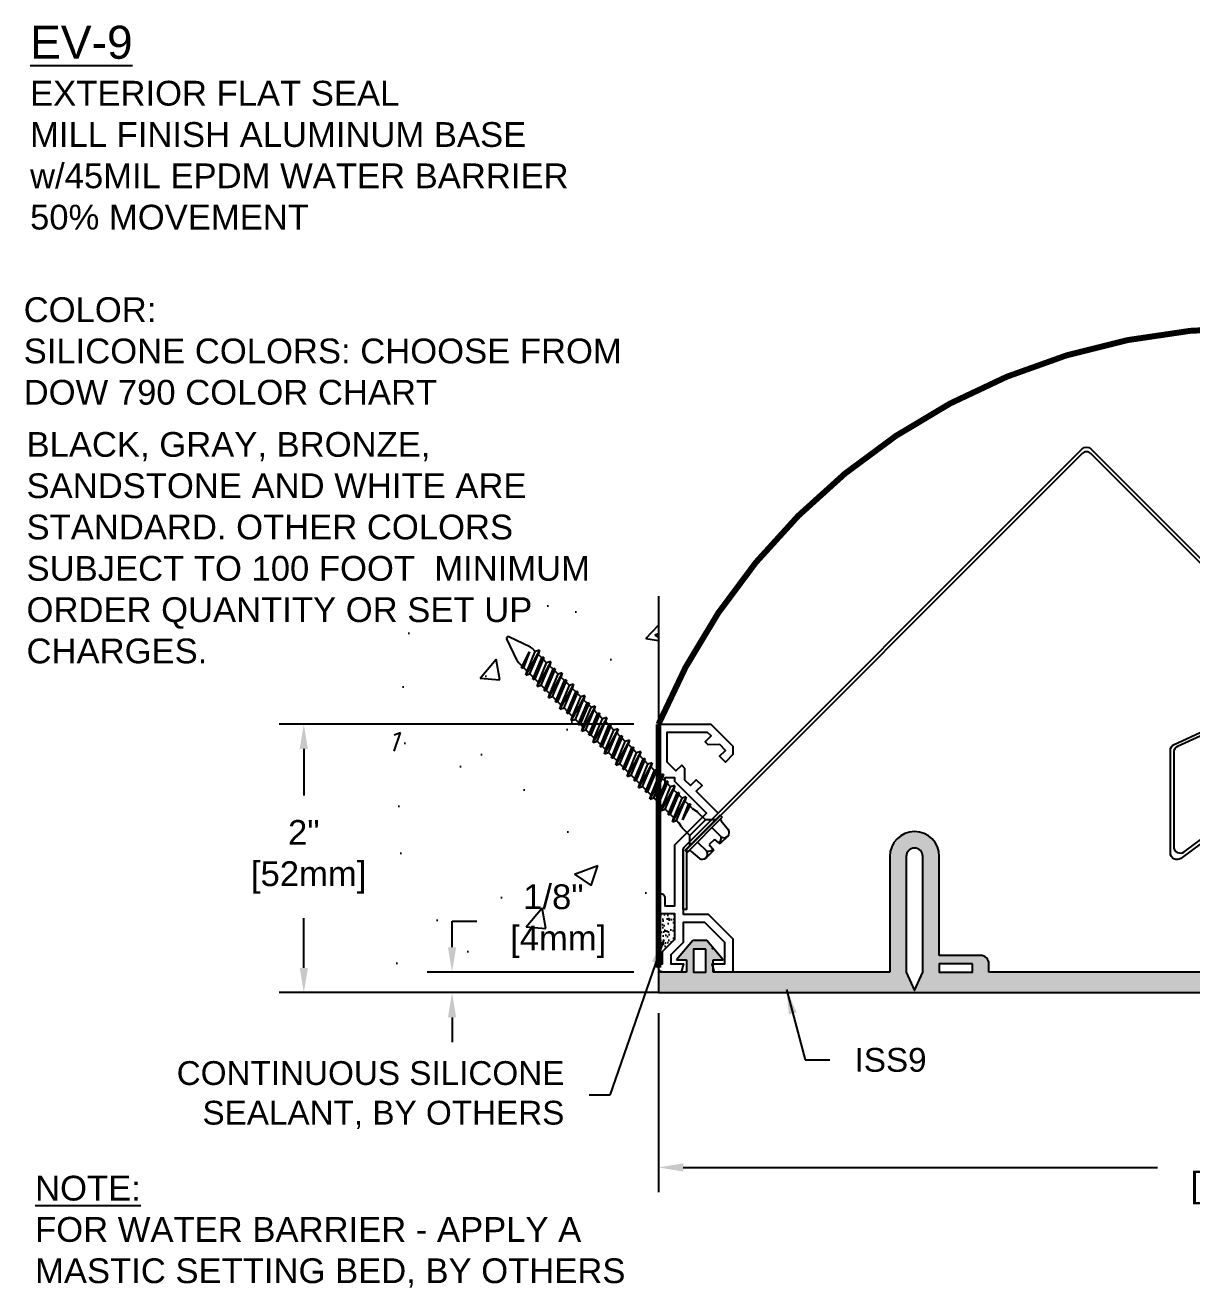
# Model space of a CAD drawing. Header units: inches. Extents: x -32.5 to -14.8, y 18.3 to 27.9.
# Drawn here: x -32.47 to -23.64, y 18.3 to 27.85 of the extents above; entities that cross this region are included whole.
import ezdxf

# ---------------------------------------------------------------- set-up
doc = ezdxf.new("R2010")
doc.units = ezdxf.units.IN
doc.header["$MEASUREMENT"] = 0
for name, color, linetype in [('Anchors', 4, 'Continuous'), ('Conditions', 1, 'Continuous'), ('Dimensions', 3, 'Continuous'), ('Fillers', 2, 'Continuous'), ('Metals', 7, 'Continuous'), ('TEXT', 2, 'Continuous')]:
    doc.layers.add(name, color=color, linetype=linetype)
doc.styles.add('ARIAL', font='arial.ttf')
doc.dimstyles.new('Arial', dxfattribs={"dimtxt": 0.1875, "dimasz": 0.1875, "dimexe": 0.1875, "dimexo": 0.1875, "dimgap": 0.1875, "dimtad": 0, "dimtih": 1, "dimtoh": 1, "dimdec": 4, "dimzin": 3, "dimdsep": 46, "dimlunit": 4, "dimtxsty": 'ARIAL', "dimcen": 0.1875, "dimadec": 0, "dimazin": 0, "dimtfac": 1, "dimtdec": 4, "dimtofl": 0, "dimtmove": 0, "dimatfit": 3, "dimfxl": 0, "dimfrac": 2, "dimtolj": 1, "dimtzin": 0, "dimarcsym": 0})

# ---------------------------------------------------------------- blocks, each defined once
blk = doc.blocks.new('*D7')
at = {"layer": 'DEFPOINTS', "color": 0}
for p in [(-27.67901648840882, 20.56490149167668), (-18.67901648840889, 20.56443498357615), (-27.67901648840882, 19.21114604669692)]:
    blk.add_point(p, dxfattribs=at)
at = {"layer": 'Dimensions', "color": 0, "lineweight": -2}
for p, q in [((-27.67901648840882, 20.37740149167668), (-27.67901648840882, 19.02364604669692)), ((-18.67901648840889, 20.37693498357615), (-18.67901648840889, 19.02364604669692)), ((-27.49151648840882, 19.21114604669692), (-23.90388432606234, 19.21114604669692)), ((-18.86651648840889, 19.21114604669692), (-22.45414865075537, 19.21114604669692))]:
    blk.add_line(p, q, dxfattribs=at)
at = {"layer": 'Dimensions', "color": 0}
for points in [[(-27.49151648840882, 19.24239604669692), (-27.49151648840882, 19.17989604669692), (-27.67901648840882, 19.21114604669692)], [(-18.86651648840889, 19.24239604669692), (-18.86651648840889, 19.17989604669692), (-18.67901648840889, 19.21114604669692)]]:
    blk.add_solid(points, dxfattribs=at)
at = {"layer": 'Dimensions', "color": 0, "insert": (-23.17901648840886, 19.21114604669692), "char_height": 0.1875, "attachment_point": 5, "style": 'ARIAL'}
blk.add_mtext('\\A1;9"\\P [229mm]', dxfattribs=at)
blk = doc.blocks.new('*D8')
at = {"layer": 'DEFPOINTS', "color": 0}
for p in [(-27.67886387722526, 22.56490149167667), (-30.36303945247613, 20.53389070664709), (-27.67901648840882, 20.53389070664709)]:
    blk.add_point(p, dxfattribs=at)
at = {"layer": 'Dimensions', "color": 0, "lineweight": -2}
for p, q in [((-27.86636387722526, 22.56490149167667), (-30.55053945247613, 22.56490149167667)), ((-30.36303945247613, 22.37740149167667), (-30.36303945247613, 22.02596180933719)), ((-30.36303945247613, 20.72139070664709), (-30.36303945247613, 21.09737210947361)), ((-27.86651648840882, 20.53389070664709), (-30.55053945247613, 20.53389070664709))]:
    blk.add_line(p, q, dxfattribs=at)
at = {"layer": 'Dimensions', "color": 0}
for points in [[(-30.39428945247613, 22.37740149167667), (-30.33178945247613, 22.37740149167667), (-30.36303945247613, 22.56490149167667)], [(-30.39428945247613, 20.72139070664709), (-30.33178945247613, 20.72139070664709), (-30.36303945247613, 20.53389070664709)]]:
    blk.add_solid(points, dxfattribs=at)
at = {"layer": 'Dimensions', "color": 0, "insert": (-30.36303945247614, 21.5616669594054), "char_height": 0.1875, "attachment_point": 5, "style": 'ARIAL'}
blk.add_mtext('\\A1;2"\\P [52mm]', dxfattribs=at)
blk = doc.blocks.new('A$CB0F2')
blk.add_lwpolyline([(0.0290266023966832, 0.002284083816766619, -0.958439057954377), (0.03165451123817498, 0.06417249742318504), (0.03165451123817498, 0.1581724974231791), (0.1246545112381749, 0.2511724974231827), (0.1246545112381732, 0.4421724974231852), (0.0006545112381761697, 0.4421724974231852), (0.0006545112381743934, 0.5971724974231862), (0.01665451123817741, 0.5971724974231805, -0.4142135623730836), (0.04765451123817677, 0.5661724974231803), (0.04765451123817677, 0.5041724974231827), (0.1246545112381749, 0.5041724974231827), (0.1246545112381732, 0.9648537382903073), (0.3641383133159959, 1.204337540368135), (0.1246545112381732, 1.443821342445956), (0.1246545112381732, 1.471172497423181), (0.04765451123817854, 1.471172497423181), (0.04765451123817976, 1.409172497423183, -0.4142135623730893), (0.01665451123817974, 1.378172497423178), (0.0006545112381761697, 1.378172497423178), (0.0006545112381743934, 1.87717249742318), (0.3969959238851253, 1.87717249742318), (0.563654511238175, 1.710513910070132), (0.563654511238175, 1.64709847101848), (0.5069738831156823, 1.590417842895987), (0.4631332626821134, 1.634258463329557), (0.5076809898968708, 1.678806190544306), (0.4638403694633055, 1.722646810977869), (0.3754520218149811, 1.721939704196684), (0.3535317115981975, 1.74386001441347), (0.3980794388129532, 1.788407741628225), (0.3713146830179941, 1.815172497423183), (0.06265451123817378, 1.815172497423176), (0.06265451123817378, 1.593502583313088), (0.1329143958679957, 1.523242698683268), (0.1767550163015592, 1.567083319116831), (0.1986753265183427, 1.545163008900046), (0.1986753265183463, 1.457481768032919), (0.2425159469519134, 1.413641147599348), (0.2863565673854751, 1.457481768032919), (0.3301971878190422, 1.413641147599348), (0.2863565673854787, 1.369800527165785), (0.45181955418313, 1.204337540368135), (0.1866545112381743, 0.9391724974231779), (0.1866545112381743, 0.4391724974231708), (0.3766545112381792, 0.4391724974231708), (0.563654511238175, 0.2521724974231874), (0.563654511238175, 0.002172497423187425), (0.4232673611689055, 0.002172497423187425), (0.406654511238175, 0.06417249742318504), (0.5016545112381756, 0.06417249742318504), (0.5016545112381774, 0.2264912565560438), (0.3509732703710426, 0.3771724974231874), (0.1866545112381743, 0.3771724974231732), (0.1866545112381743, 0.2254912565560532), (0.09365451123817259, 0.1324912565560497), (0.09365451123817259, 0.06417249742318504), (0.1886545112381732, 0.06417249742318504), (0.172041661307448, 0.002172497423187425), (0.0290171089058866, 0.002172497423187425)], format="xyb")
blk = doc.blocks.new('ral1')
blk.add_blockref('A$CB0F2', (-0.0290171089058866, -0.002172497423187369))
blk = doc.blocks.new('Th316134')
for p, q in [((-0.1352182399754442, 1.779019497894089), (-0.1290000000000001, 1.850094306044536)), ((-0.09675000000000006, 1.8775), (-0.02718698985866662, 1.8775)), ((-0.06450000000000011, 1.76875), (-0.06450000000000011, 1.850094306044537)), ((-0.02325000000000004, 1.8325), (-0.02718698985866662, 1.8775)), ((0.02324999999999995, 1.8325), (0.02718698985866654, 1.8775)), ((0.02718698985866654, 1.8775), (0.09674999999999986, 1.8775)), ((0.06449999999999986, 1.76875), (0.06449999999999986, 1.850094306044537)), ((0.1352182399754441, 1.779019497894089), (0.1290000000000002, 1.850094306044535)), ((-0.1567500000000001, 1.75), (-0.1567500000000001, 1.76875)), ((-0.1567500000000001, 1.76875), (0.1567499999999999, 1.76875)), ((-0.02325000000000004, 1.8325), (0.02324999999999996, 1.8325)), ((0.1567499999999999, 1.76875), (0.1567499999999999, 1.75)), ((-0.1567500000000001, 1.75), (0.1567499999999999, 1.75)), ((-0.11475, 1.75), (-0.06975000000000005, 1.705)), ((-0.06975000000000005, 1.705), (-0.06975000000000006, 1.637904307957513)), ((-0.06975000000000005, 1.705), (0.06974999999999998, 1.705)), ((0.11475, 1.75), (0.06974999999999998, 1.705)), ((0.06974999999999998, 1.705), (0.06974999999999998, 1.637904307957513)), ((-0.07369462818235048, 1.566406250000001), (0.03209284409408961, 1.602854090290649)), ((-0.06874468459070991, 1.628287464712881), (-0.06325531540929046, 1.602318743672321)), ((-0.06225000000000031, 1.572569614601393), (0.03209284409408986, 1.602854090290649)), ((0.03209284409408986, 1.602854090290649), (-0.06225000000000031, 1.56024288539861)), ((0.06874468459070984, 1.628287464712881), (0.06325531540929037, 1.602318743672321)), ((-0.08625000000000003, 1.515625000000002), (0.08624999999999997, 1.566406250000001)), ((-0.08625000000000003, 1.515625000000002), (-0.06225000000000029, 1.528549906609157)), ((-0.07369462818235048, 1.566406250000001), (-0.06225000000000031, 1.572569614601393)), ((-0.07369462818235048, 1.566406250000001), (-0.06225000000000031, 1.56024288539861)), ((-0.06225000000000032, 1.592701900427689), (-0.06225000000000031, 1.572569614601393)), ((0.06225000000000022, 1.579331156609157), (-0.06225000000000029, 1.528549906609157)), ((-0.06225000000000031, 1.56024288539861), (-0.06225000000000031, 1.528549906609157)), ((0.06225000000000022, 1.553481343390846), (-0.06225000000000029, 1.502700093390846)), ((-0.06225000000000029, 1.471007114601393), (0.06225000000000024, 1.521788364601393)), ((0.06225000000000023, 1.592701900427689), (0.06225000000000022, 1.579331156609157)), ((0.08624999999999997, 1.566406250000001), (0.06225000000000022, 1.579331156609157)), ((0.08624999999999997, 1.566406250000001), (0.06225000000000022, 1.553481343390846)), ((0.06225000000000024, 1.553481343390846), (0.06225000000000024, 1.521788364601393)), ((0.07369462818235041, 1.515625000000001), (0.06225000000000024, 1.521788364601393)), ((-0.08625000000000003, 1.515625000000002), (-0.06225000000000029, 1.502700093390846)), ((-0.08625000000000002, 1.414062500000002), (0.08625000000000001, 1.464843750000002)), ((-0.07369462818235047, 1.464843750000002), (0.07369462818235041, 1.515625000000001)), ((-0.07369462818235047, 1.464843750000002), (-0.06225000000000029, 1.471007114601393)), ((-0.07369462818235047, 1.464843750000002), (-0.06225000000000029, 1.458680385398611)), ((0.06225000000000024, 1.50946163539861), (-0.06225000000000029, 1.458680385398611)), ((-0.06225000000000029, 1.502700093390846), (-0.06225000000000029, 1.471007114601393)), ((0.06225000000000024, 1.477768656609157), (-0.06225000000000027, 1.426987406609157)), ((-0.06225000000000029, 1.458680385398611), (-0.06225000000000029, 1.426987406609157)), ((0.06225000000000024, 1.451918843390846), (-0.06225000000000027, 1.401137593390846)), ((0.07369462818235041, 1.515625000000001), (0.06225000000000024, 1.50946163539861)), ((0.06225000000000024, 1.50946163539861), (0.06225000000000024, 1.477768656609157)), ((0.08625000000000001, 1.464843750000002), (0.06225000000000024, 1.477768656609157)), ((0.08625000000000001, 1.464843750000002), (0.06225000000000024, 1.451918843390846)), ((0.06225000000000026, 1.451918843390846), (0.06225000000000026, 1.420225864601393)), ((-0.08625000000000002, 1.414062500000002), (-0.06225000000000027, 1.426987406609157)), ((-0.08625000000000002, 1.414062500000002), (-0.06225000000000027, 1.401137593390846)), ((-0.08625000000000001, 1.312500000000002), (0.08625, 1.363281250000002)), ((-0.07369462818235044, 1.363281250000002), (0.07369462818235042, 1.414062500000002)), ((-0.07369462818235044, 1.363281250000002), (-0.06225000000000027, 1.369444614601393)), ((-0.07369462818235044, 1.363281250000002), (-0.06225000000000027, 1.357117885398611)), ((-0.06225000000000027, 1.369444614601393), (0.06225000000000026, 1.420225864601393)), ((0.06225000000000026, 1.407899135398611), (-0.06225000000000027, 1.357117885398611)), ((-0.06225000000000027, 1.401137593390847), (-0.06225000000000027, 1.369444614601393)), ((0.06225000000000026, 1.376206156609158), (-0.06225000000000025, 1.325424906609158)), ((0.07369462818235042, 1.414062500000002), (0.06225000000000026, 1.420225864601393)), ((0.07369462818235042, 1.414062500000002), (0.06225000000000026, 1.407899135398611)), ((0.06225000000000026, 1.407899135398611), (0.06225000000000026, 1.376206156609158)), ((0.08625, 1.363281250000002), (0.06225000000000026, 1.376206156609158)), ((0.08625, 1.363281250000002), (0.06225000000000026, 1.350356343390847)), ((-0.08625000000000001, 1.312500000000002), (-0.06225000000000025, 1.325424906609158)), ((-0.08625000000000001, 1.312500000000002), (-0.06225000000000025, 1.299575093390847)), ((-0.07369462818235042, 1.261718750000003), (0.07369462818235045, 1.312500000000002)), ((-0.06225000000000027, 1.357117885398611), (-0.06225000000000027, 1.325424906609158)), ((0.06225000000000026, 1.350356343390847), (-0.06225000000000025, 1.299575093390847)), ((-0.06225000000000025, 1.267882114601394), (0.06225000000000028, 1.318663364601394)), ((0.06225000000000028, 1.306336635398611), (-0.06225000000000025, 1.255555385398612)), ((-0.06225000000000025, 1.299575093390847), (-0.06225000000000025, 1.267882114601394)), ((0.06225000000000028, 1.350356343390847), (0.06225000000000028, 1.318663364601394)), ((0.07369462818235045, 1.312500000000002), (0.06225000000000028, 1.318663364601394)), ((0.07369462818235045, 1.312500000000002), (0.06225000000000028, 1.306336635398611)), ((0.06225000000000028, 1.306336635398611), (0.06225000000000028, 1.274643656609158)), ((-0.08624999999999998, 1.210937500000003), (0.08625000000000002, 1.261718750000003)), ((-0.08624999999999998, 1.210937500000003), (-0.06225000000000023, 1.223862406609158)), ((-0.08624999999999998, 1.210937500000003), (-0.06225000000000023, 1.198012593390847)), ((-0.07369462818235042, 1.261718750000003), (-0.06225000000000025, 1.267882114601394)), ((-0.07369462818235042, 1.261718750000003), (-0.06225000000000025, 1.255555385398612)), ((-0.07369462818235041, 1.160156250000003), (0.07369462818235048, 1.210937500000003)), ((0.06225000000000028, 1.274643656609158), (-0.06225000000000023, 1.223862406609158)), ((-0.06225000000000025, 1.255555385398611), (-0.06225000000000025, 1.223862406609158)), ((0.06225000000000028, 1.248793843390847), (-0.06225000000000023, 1.198012593390847)), ((-0.06225000000000023, 1.166319614601394), (0.0622500000000003, 1.217100864601394)), ((0.0622500000000003, 1.204774135398612), (-0.06225000000000023, 1.153992885398612)), ((-0.06225000000000023, 1.198012593390847), (-0.06225000000000023, 1.166319614601394)), ((0.08625000000000002, 1.261718750000003), (0.06225000000000028, 1.274643656609158)), ((0.08625000000000002, 1.261718750000003), (0.06225000000000028, 1.248793843390847)), ((0.0622500000000003, 1.248793843390847), (0.0622500000000003, 1.217100864601394)), ((0.07369462818235048, 1.210937500000003), (0.0622500000000003, 1.217100864601394)), ((0.07369462818235048, 1.210937500000003), (0.0622500000000003, 1.204774135398612)), ((0.0622500000000003, 1.204774135398612), (0.0622500000000003, 1.173081156609159)), ((-0.08624999999999995, 1.109375000000004), (0.08625000000000005, 1.160156250000003)), ((-0.08624999999999995, 1.109375000000004), (-0.06225000000000021, 1.122299906609159)), ((-0.07369462818235041, 1.160156250000003), (-0.06225000000000023, 1.166319614601394)), ((-0.07369462818235041, 1.160156250000003), (-0.06225000000000023, 1.153992885398612)), ((0.0622500000000003, 1.173081156609159), (-0.06225000000000021, 1.122299906609159)), ((-0.06225000000000023, 1.153992885398612), (-0.06225000000000023, 1.122299906609159)), ((0.0622500000000003, 1.147231343390848), (-0.06225000000000021, 1.096450093390848)), ((0.08625000000000005, 1.160156250000003), (0.0622500000000003, 1.173081156609159)), ((0.08625000000000005, 1.160156250000003), (0.0622500000000003, 1.147231343390848)), ((0.06225000000000032, 1.147231343390848), (0.06225000000000032, 1.115538364601395)), ((-0.08624999999999995, 1.109375000000004), (-0.06225000000000021, 1.096450093390848)), ((-0.08624999999999994, 1.007812500000004), (0.08625000000000003, 1.058593750000004)), ((-0.07369462818235038, 1.058593750000004), (0.0736946281823505, 1.109375000000004)), ((-0.07369462818235038, 1.058593750000004), (-0.06225000000000021, 1.064757114601395)), ((-0.07369462818235038, 1.058593750000004), (-0.06225000000000021, 1.052430385398613)), ((-0.06225000000000021, 1.064757114601395), (0.06225000000000032, 1.115538364601395)), ((0.06225000000000032, 1.103211635398612), (-0.06225000000000021, 1.052430385398613)), ((-0.06225000000000021, 1.096450093390848), (-0.06225000000000021, 1.064757114601395)), ((0.06225000000000032, 1.071518656609159), (-0.06225000000000019, 1.020737406609159)), ((-0.06225000000000021, 1.052430385398612), (-0.06225000000000021, 1.020737406609159)), ((0.06225000000000032, 1.045668843390848), (-0.06225000000000019, 0.9948875933908483)), ((0.0736946281823505, 1.109375000000004), (0.06225000000000032, 1.115538364601395)), ((0.0736946281823505, 1.109375000000004), (0.06225000000000032, 1.103211635398612)), ((0.06225000000000032, 1.103211635398612), (0.06225000000000032, 1.071518656609159)), ((0.08625000000000003, 1.058593750000004), (0.06225000000000032, 1.071518656609159)), ((0.08625000000000003, 1.058593750000004), (0.06225000000000032, 1.045668843390848)), ((0.06225000000000034, 1.045668843390848), (0.06225000000000034, 1.013975864601395)), ((-0.08624999999999994, 1.007812500000004), (-0.06225000000000019, 1.020737406609159)), ((-0.08624999999999994, 1.007812500000004), (-0.06225000000000019, 0.9948875933908483)), ((-0.07369462818235036, 0.9570312500000041), (0.07369462818235051, 1.007812500000004)), ((-0.07369462818235036, 0.9570312500000041), (-0.06225000000000019, 0.9631946146013953)), ((-0.06225000000000019, 0.9631946146013953), (0.06225000000000034, 1.013975864601395)), ((0.06225000000000034, 1.001649135398613), (-0.06225000000000019, 0.950867885398613)), ((-0.06225000000000019, 0.9948875933908483), (-0.06225000000000019, 0.9631946146013953)), ((0.06225000000000034, 0.9699561566091597), (-0.06225000000000017, 0.9191749066091599)), ((0.07369462818235051, 1.007812500000004), (0.06225000000000034, 1.013975864601395)), ((0.07369462818235051, 1.007812500000004), (0.06225000000000034, 1.001649135398613)), ((0.06225000000000034, 1.001649135398613), (0.06225000000000034, 0.9699561566091597)), ((0.08625000000000008, 0.9570312500000041), (0.06225000000000034, 0.9699561566091597)), ((-0.08624999999999992, 0.9062500000000043), (0.08625000000000008, 0.9570312500000041)), ((-0.08624999999999992, 0.9062500000000043), (-0.06225000000000017, 0.9191749066091599)), ((-0.08624999999999992, 0.9062500000000043), (-0.06225000000000017, 0.8933250933908488)), ((-0.07369462818235036, 0.9570312500000041), (-0.06225000000000019, 0.950867885398613)), ((-0.07369462818235034, 0.8554687500000046), (0.07369462818235054, 0.9062500000000043)), ((-0.06225000000000019, 0.9508678853986129), (-0.06225000000000019, 0.9191749066091599)), ((0.06225000000000034, 0.9441063433908485), (-0.06225000000000017, 0.8933250933908488)), ((-0.06225000000000017, 0.8616321146013958), (0.06225000000000036, 0.9124133646013955)), ((0.06225000000000036, 0.9000866353986132), (-0.06225000000000017, 0.8493053853986134)), ((-0.06225000000000017, 0.8933250933908488), (-0.06225000000000017, 0.8616321146013958)), ((0.08625000000000008, 0.9570312500000041), (0.06225000000000034, 0.9441063433908485)), ((0.06225000000000036, 0.9441063433908485), (0.06225000000000036, 0.9124133646013955)), ((0.07369462818235054, 0.9062500000000043), (0.06225000000000036, 0.9124133646013955)), ((0.07369462818235054, 0.9062500000000043), (0.06225000000000036, 0.9000866353986132)), ((0.06225000000000036, 0.9000866353986131), (0.06225000000000036, 0.8683936566091601)), ((-0.0862499999999999, 0.8046875000000048), (0.0862500000000001, 0.8554687500000046)), ((-0.0862499999999999, 0.8046875000000048), (-0.06225000000000015, 0.8176124066091603)), ((-0.0862499999999999, 0.8046875000000048), (-0.06225000000000015, 0.7917625933908492)), ((-0.07369462818235034, 0.8554687500000046), (-0.06225000000000017, 0.8616321146013958)), ((-0.07369462818235034, 0.8554687500000046), (-0.06225000000000017, 0.8493053853986134)), ((-0.07369462818235033, 0.7539062500000051), (0.07369462818235056, 0.8046875000000049)), ((0.06225000000000036, 0.8683936566091601), (-0.06225000000000015, 0.8176124066091603)), ((-0.06225000000000017, 0.8493053853986133), (-0.06225000000000017, 0.8176124066091603)), ((0.06225000000000036, 0.842543843390849), (-0.06225000000000015, 0.7917625933908492)), ((-0.06225000000000015, 0.7600696146013963), (0.06225000000000038, 0.8108508646013961)), ((0.0862500000000001, 0.8554687500000046), (0.06225000000000036, 0.8683936566091601)), ((0.0862500000000001, 0.8554687500000046), (0.06225000000000036, 0.842543843390849)), ((0.06225000000000038, 0.8425438433908492), (0.06225000000000038, 0.8108508646013961)), ((0.07369462818235056, 0.8046875000000049), (0.06225000000000038, 0.8108508646013961)), ((0.07369462818235056, 0.8046875000000049), (0.06225000000000038, 0.7985241353986139)), ((-0.08624999999999987, 0.7031250000000053), (0.08625000000000013, 0.7539062500000051)), ((-0.07369462818235033, 0.7539062500000051), (-0.06225000000000015, 0.7600696146013963)), ((-0.07369462818235033, 0.7539062500000051), (-0.06225000000000015, 0.7477428853986141)), ((0.06225000000000038, 0.7985241353986139), (-0.06225000000000015, 0.7477428853986141)), ((-0.06225000000000015, 0.7917625933908494), (-0.06225000000000015, 0.7600696146013963)), ((0.06225000000000038, 0.7668311566091606), (-0.06225000000000012, 0.7160499066091608)), ((-0.06225000000000015, 0.7477428853986139), (-0.06225000000000015, 0.7160499066091608)), ((0.06225000000000038, 0.7409813433908496), (-0.06225000000000012, 0.6902000933908499)), ((0.06225000000000038, 0.7985241353986137), (0.06225000000000038, 0.7668311566091606)), ((0.08625000000000013, 0.7539062500000051), (0.06225000000000038, 0.7668311566091606)), ((0.08625000000000013, 0.7539062500000051), (0.06225000000000038, 0.7409813433908496)), ((0.06225000000000028, 0.748793843390847), (0.06225000000000028, 0.7171008646013939)), ((-0.08624999999999987, 0.7031250000000053), (-0.06225000000000012, 0.7160499066091608)), ((-0.08624999999999987, 0.7031250000000053), (-0.06225000000000012, 0.6902000933908499)), ((-0.08624999999999998, 0.6093750000000031), (0.08625000000000002, 0.6601562500000029)), ((-0.07369462818235042, 0.6601562500000029), (0.07369462818235045, 0.7109375000000027)), ((-0.07369462818235042, 0.6601562500000029), (-0.06225000000000025, 0.6663196146013941)), ((-0.07369462818235042, 0.6601562500000029), (-0.06225000000000025, 0.6539928853986119)), ((-0.06225000000000025, 0.6663196146013941), (0.06225000000000028, 0.7171008646013939)), ((0.06225000000000028, 0.7047741353986117), (-0.06225000000000025, 0.6539928853986119)), ((-0.06225000000000025, 0.6980125933908472), (-0.06225000000000025, 0.6663196146013941)), ((0.06225000000000028, 0.6730811566091583), (-0.06225000000000023, 0.6222999066091586)), ((-0.06225000000000025, 0.6539928853986117), (-0.06225000000000025, 0.6222999066091586)), ((0.06225000000000028, 0.6472313433908474), (-0.06225000000000023, 0.5964500933908476)), ((0.07369462818235045, 0.7109375000000027), (0.06225000000000028, 0.7171008646013939)), ((0.07369462818235045, 0.7109375000000027), (0.06225000000000028, 0.7047741353986117)), ((0.06225000000000028, 0.7047741353986114), (0.06225000000000028, 0.6730811566091583)), ((0.08625000000000002, 0.6601562500000029), (0.06225000000000028, 0.6730811566091583)), ((0.08625000000000002, 0.6601562500000029), (0.06225000000000028, 0.6472313433908474)), ((0.06225000000000028, 0.6472313433908472), (0.06225000000000028, 0.6155383646013941)), ((-0.08624999999999998, 0.6093750000000031), (-0.06225000000000023, 0.6222999066091586)), ((-0.08624999999999998, 0.6093750000000031), (-0.06225000000000023, 0.5964500933908476)), ((-0.07369462818235042, 0.5585937500000031), (0.07369462818235045, 0.6093750000000029)), ((-0.07369462818235042, 0.5585937500000031), (-0.06225000000000025, 0.5647571146013943)), ((-0.06225000000000025, 0.5647571146013943), (0.06225000000000028, 0.6155383646013941)), ((0.06225000000000028, 0.6032116353986119), (-0.06225000000000025, 0.5524303853986121)), ((-0.06225000000000025, 0.5964500933908474), (-0.06225000000000025, 0.5647571146013943)), ((0.06225000000000028, 0.5715186566091586), (-0.06225000000000023, 0.5207374066091588)), ((0.07369462818235045, 0.6093750000000029), (0.06225000000000028, 0.6155383646013941)), ((0.07369462818235045, 0.6093750000000029), (0.06225000000000028, 0.6032116353986119)), ((0.06225000000000028, 0.6032116353986117), (0.06225000000000028, 0.5715186566091586)), ((0.08625000000000002, 0.5585937500000031), (0.06225000000000028, 0.5715186566091586)), ((-0.08624999999999998, 0.5078125000000033), (0.08625000000000002, 0.5585937500000031)), ((-0.08624999999999998, 0.5078125000000033), (-0.06225000000000023, 0.5207374066091588)), ((-0.08624999999999998, 0.5078125000000033), (-0.06225000000000023, 0.4948875933908479)), ((-0.07369462818235042, 0.5585937500000031), (-0.06225000000000025, 0.5524303853986121)), ((-0.07369462818235042, 0.4570312500000036), (0.07369462818235045, 0.5078125000000033)), ((-0.06225000000000025, 0.5524303853986119), (-0.06225000000000025, 0.5207374066091588)), ((0.06225000000000028, 0.5456688433908476), (-0.06225000000000023, 0.4948875933908479)), ((-0.06225000000000025, 0.4631946146013948), (0.06225000000000028, 0.5139758646013945)), ((0.06225000000000028, 0.5016491353986123), (-0.06225000000000025, 0.4508678853986126)), ((-0.06225000000000025, 0.4948875933908479), (-0.06225000000000025, 0.4631946146013948)), ((0.08625000000000002, 0.5585937500000031), (0.06225000000000028, 0.5456688433908476)), ((0.06225000000000028, 0.5456688433908476), (0.06225000000000028, 0.5139758646013945)), ((0.07369462818235045, 0.5078125000000033), (0.06225000000000028, 0.5139758646013945)), ((0.07369462818235045, 0.5078125000000033), (0.06225000000000028, 0.5016491353986123)), ((0.06225000000000028, 0.5016491353986121), (0.06225000000000028, 0.469956156609159)), ((-0.08624999999999998, 0.4062500000000038), (0.08625000000000002, 0.4570312500000036)), ((-0.08624999999999998, 0.4062500000000038), (-0.06225000000000023, 0.4191749066091592)), ((-0.08624999999999998, 0.4062500000000038), (-0.06225000000000023, 0.3933250933908483)), ((-0.07369462818235042, 0.4570312500000036), (-0.06225000000000025, 0.4631946146013948)), ((-0.07369462818235042, 0.4570312500000036), (-0.06225000000000025, 0.4508678853986126)), ((-0.07369462818235042, 0.3554687500000038), (0.07369462818235045, 0.4062500000000036)), ((0.06225000000000028, 0.469956156609159), (-0.06225000000000023, 0.4191749066091592)), ((-0.06225000000000025, 0.4508678853986123), (-0.06225000000000025, 0.4191749066091592)), ((0.06225000000000028, 0.4441063433908481), (-0.06225000000000023, 0.3933250933908483)), ((-0.06225000000000025, 0.361632114601395), (0.06225000000000028, 0.4124133646013948)), ((0.06225000000000028, 0.4000866353986126), (-0.06225000000000025, 0.3493053853986128)), ((0.08625000000000002, 0.4570312500000036), (0.06225000000000028, 0.469956156609159)), ((0.08625000000000002, 0.4570312500000036), (0.06225000000000028, 0.4441063433908481)), ((0.06225000000000028, 0.4441063433908479), (0.06225000000000028, 0.4124133646013948)), ((0.07369462818235045, 0.4062500000000036), (0.06225000000000028, 0.4124133646013948)), ((0.07369462818235045, 0.4062500000000036), (0.06225000000000028, 0.4000866353986126)), ((0.06225000000000028, 0.4000866353986123), (0.06225000000000028, 0.3683936566091592)), ((-0.08624999999999998, 0.304687500000004), (0.08625000000000002, 0.3554687500000038)), ((-0.07369462818235042, 0.3554687500000038), (-0.06225000000000025, 0.361632114601395)), ((-0.07369462818235042, 0.3554687500000038), (-0.06225000000000025, 0.3493053853986128)), ((-0.06225000000000025, 0.3933250933908481), (-0.06225000000000025, 0.361632114601395)), ((0.06225000000000028, 0.3683936566091592), (-0.06225000000000023, 0.3176124066091595)), ((-0.06225000000000025, 0.3493053853986126), (-0.06225000000000025, 0.3176124066091595)), ((0.06225000000000028, 0.3425438433908483), (-0.06225000000000023, 0.2917625933908485)), ((0.08625000000000002, 0.3554687500000038), (0.06225000000000028, 0.3683936566091592)), ((0.08625000000000002, 0.3554687500000038), (0.06225000000000028, 0.3425438433908483)), ((0.06225000000000028, 0.3425438433908483), (0.06225000000000028, 0.3108508646013952)), ((-0.08624999999999998, 0.304687500000004), (-0.06225000000000023, 0.3176124066091595)), ((-0.08624999999999998, 0.304687500000004), (-0.06225000000000023, 0.2917625933908485)), ((-0.08624999999999998, 0.2031250000000044), (0.08625000000000002, 0.2539062500000042)), ((-0.07369462818235042, 0.2539062500000042), (0.07369462818235045, 0.304687500000004)), ((-0.07369462818235042, 0.2539062500000042), (-0.06225000000000025, 0.2600696146013954)), ((-0.07369462818235042, 0.2539062500000042), (-0.06225000000000025, 0.2477428853986132)), ((-0.06225000000000025, 0.2600696146013954), (0.06225000000000028, 0.3108508646013952)), ((0.06225000000000028, 0.298524135398613), (-0.06225000000000025, 0.2477428853986132)), ((-0.06225000000000025, 0.2917625933908485), (-0.06225000000000025, 0.2600696146013954)), ((0.06225000000000028, 0.2668311566091597), (-0.06225000000000023, 0.2160499066091599)), ((-0.06225000000000025, 0.247742885398613), (-0.06225000000000025, 0.2160499066091599)), ((0.06225000000000028, 0.2409813433908488), (-0.06225000000000023, 0.190200093390849)), ((0.07369462818235045, 0.304687500000004), (0.06225000000000028, 0.3108508646013952)), ((0.07369462818235045, 0.304687500000004), (0.06225000000000028, 0.298524135398613)), ((0.06225000000000028, 0.2985241353986128), (0.06225000000000028, 0.2668311566091597)), ((0.08625000000000002, 0.2539062500000042), (0.06225000000000028, 0.2668311566091597)), ((0.08625000000000002, 0.2539062500000042), (0.06225000000000028, 0.2409813433908488)), ((0.06225000000000028, 0.2409813433908488), (0.06225000000000028, 0.2092883646013952)), ((-0.08624999999999998, 0.2031250000000044), (-0.06225000000000023, 0.2160499066091599)), ((-0.08624999999999998, 0.2031250000000044), (-0.06225000000000023, 0.190200093390849)), ((-0.06225000000000028, 0.1902000933908488), (-0.06225000000000028, 0.1643390231548416)), ((-0.03351982138555479, 0.1661855113194433), (0.06225000000000028, 0.2092883646013952)), ((-0.03351982138555845, 0.1661855113194415), (0.07369462818235042, 0.2031250000000044)), ((0.06225000000000028, 0.1969616353986132), (-0.03351982138555479, 0.1661855113194433)), ((0.07369462818235042, 0.2031250000000044), (0.06225000000000028, 0.2092883646013952)), ((0.07369462818235042, 0.2031250000000044), (0.06225000000000028, 0.1969616353986132)), ((0.06225000000000028, 0.1969616353986132), (0.06225000000000028, 0.1643390231548416)), ((-0.05963520139096892, 0.1489656988925319), (-0.009640266375601312, 0.00624849900513702)), ((0.05963520139096892, 0.1489656988925319), (0.009640266375601305, 0.00624849900513702))]:
    blk.add_line(p, q)
for centre, radius, start, end in [((-0.09675000000000006, 1.844821853551834), 0.03267814644816635, 9.284968036610051, 170.7150319633903), ((-2.588475848218552e-16, 1.787895955140529), 0.08960404485947071, 107.4215238060672, 136.0407418413802), ((-2.588475848218552e-16, 1.787895955140529), 0.08960404485947071, 43.95925815861951, 72.57847619393247), ((0.09674999999999986, 1.844821853551834), 0.03267814644816635, 9.284968036610051, 170.7150319633903), ((-0.1464254303289763, 1.78), 0.01125, 270, 355), ((0.1464254303289762, 1.78), 0.01125, 185.0000000000001, 270.0000000000001), ((-0.02325000000000006, 1.637904307957513), 0.0465, 180, 191.9356997670106), ((-0.1087500000000003, 1.592701900427689), 0.0465, 0, 11.93569976701059), ((0.1087500000000002, 1.592701900427689), 0.0465, 168.0643002329894, 180), ((0.02324999999999998, 1.637904307957513), 0.0465, 348.0643002329893, 0), ((-0.01575000000000026, 0.1643390231548416), 0.0465, 180, 199.3057509941771), ((0.01575000000000027, 0.1643390231548416), 0.0465, 340.6942490058228, 0), ((1.939926048639163e-18, 0.01056081432526756), 0.01056081432526762, 204.1000781238897, 335.8999218761103)]:
    blk.add_arc(centre, radius, start, end)
blk = doc.blocks.new('*D9')
at = {"layer": 'DEFPOINTS', "color": 0}
for p in [(-27.67901648840882, 20.68990149167668), (-29.2412853413734, 20.53389070664709), (-27.67901648840882, 20.53389070664709)]:
    blk.add_point(p, dxfattribs=at)
at = {"layer": 'Dimensions', "color": 0, "lineweight": -2}
for p, q in [((-29.2412853413734, 20.87740149167668), (-29.2412853413734, 21.07492868243089)), ((-29.2412853413734, 21.07492868243089), (-29.0537853413734, 21.07492868243089)), ((-27.86651648840882, 20.68990149167668), (-29.4287853413734, 20.68990149167668)), ((-27.86651648840882, 20.53389070664709), (-29.4287853413734, 20.53389070664709)), ((-29.2412853413734, 20.34639070664709), (-29.2412853413734, 20.15889070664709))]:
    blk.add_line(p, q, dxfattribs=at)
at = {"layer": 'Dimensions', "color": 0}
for points in [[(-29.2725353413734, 20.87740149167668), (-29.2100353413734, 20.87740149167668), (-29.2412853413734, 20.68990149167668)], [(-29.2725353413734, 20.34639070664709), (-29.2100353413734, 20.34639070664709), (-29.2412853413734, 20.53389070664709)]]:
    blk.add_solid(points, dxfattribs=at)
at = {"layer": 'Dimensions', "color": 0, "insert": (-28.47459451599823, 21.07492868243088), "char_height": 0.1875, "attachment_point": 5, "style": 'ARIAL'}
blk.add_mtext('\\A1;1/8"\\P [4mm]', dxfattribs=at)
blk = doc.blocks.new('ISS9')
h = blk.add_hatch(color=256)
h.dxf.hatch_style = 1
edge = h.paths.add_edge_path()
edge.add_arc((4.437500000000015, 1.531224000777615), 0.03125000000000065, 74.33227022296887, 267.6626544988789, ccw=False)
edge.add_arc((4.499999999999999, 1.529948999742381), 0.06250000000000033, 30.120617092700684, 149.8793829072954, ccw=False)
edge.add_arc((4.562499999999999, 1.531224000777616), 0.03125000000000031, -87.66265449890011, 105.6677297770567, ccw=False)
edge.add_line((4.563774470650677, 1.5), (4.624999999999999, -0.03100000000000014))
edge.add_line((4.624999999999999, -0.03100000000000003), (9, -0.03100000000000002))
edge.add_line((9, -0.03100000000000002), (9, 0.1249999999999973))
edge.add_line((9, 0.1249999999999973), (8.787499999999998, 0.1249999999999973))
edge.add_line((8.787499999999998, 0.1249999999999973), (8.787499999999998, 0.218))
edge.add_line((8.787499999999998, 0.218), (8.864999999999998, 0.218))
edge.add_line((8.864999999999998, 0.218), (8.739999999999998, 0.3629999999999996))
edge.add_line((8.739999999999998, 0.3629999999999996), (8.634999999999998, 0.3629999999999996))
edge.add_line((8.634999999999998, 0.3629999999999996), (8.510000000000002, 0.218))
edge.add_line((8.510000000000002, 0.218), (8.587499999999999, 0.218))
edge.add_line((8.587499999999999, 0.218), (8.587499999999999, 0.1249999999999973))
edge.add_line((8.587499999999999, 0.1249999999999973), (7.249999999999999, 0.1249999999999973))
edge.add_line((7.249999999999999, 0.1249999999999973), (7.249999999999997, 1))
edge.add_arc((7.062499999999999, 1.000000000000001), 0.1874999999999982, 359.9999999999999, 540.0000000000001)
edge.add_line((6.875000000000001, 1), (6.875000000000001, 0.2499999999999982))
edge.add_line((6.875000000000001, 0.2499999999999982), (6.562499999999999, 0.2499999999999973))
edge.add_arc((6.5625, 0.1874999999999974), 0.06249999999999989, 90.00000000000081, 179.9999999999968)
edge.add_line((6.5, 0.1875000000000009), (6.499999999999998, 0.1249999999999973))
edge.add_line((6.499999999999998, 0.1249999999999973), (4.776251956038625, 0.1249999999999982))
edge.add_arc((4.745001956038626, 0.125), 0.03124999999999911, 92.33734550109511, 359.9999999999968, ccw=False)
edge.add_line((4.743727485387951, 0.1562240007776151), (4.691429617857969, 1.437500000000001))
edge.add_line((4.691429617857969, 1.437500000000001), (4.784429617857969, 1.437500000000001))
edge.add_line((4.784429617857969, 1.437500000000001), (4.75887855413508, 1.5))
edge.add_line((4.75887855413508, 1.5), (4.68887855413508, 1.5))
edge.add_line((4.68887855413508, 1.5), (4.687344004665698, 1.537595823646416))
edge.add_arc((4.5, 1.529948999742372), 0.1875000000000019, 2.337345501092683, 177.662654498906)
edge.add_line((4.312655995334302, 1.53759582364642), (4.31112144586492, 1.5))
edge.add_line((4.31112144586492, 1.5), (4.241121445864921, 1.5))
edge.add_line((4.241121445864921, 1.5), (4.215570382142032, 1.437500000000001))
edge.add_line((4.215570382142032, 1.437500000000001), (4.308570382142031, 1.437500000000001))
edge.add_line((4.308570382142031, 1.437500000000001), (4.256272514612048, 0.1562240007776143))
edge.add_arc((4.254998043961374, 0.1249999999999982), 0.03125000000000002, -180, 87.66265449890648, ccw=False)
edge.add_line((4.223748043961374, 0.1249999999999982), (2.5, 0.125))
edge.add_line((2.5, 0.125), (2.5, 0.1875))
edge.add_arc((2.4375, 0.1875), 0.0625, 0, 90)
edge.add_line((2.4375, 0.25), (2.125, 0.25))
edge.add_line((2.125, 0.25), (2.125, 1))
edge.add_arc((1.9375, 0.9999999999999997), 0.1875, 1.017777498068325e-13, 179.9999999999998)
edge.add_line((1.75, 1), (1.75, 0.125))
edge.add_line((1.75, 0.125), (0.4125000000000005, 0.125))
edge.add_line((0.4125000000000005, 0.125), (0.4124999999999996, 0.218))
edge.add_line((0.4124999999999996, 0.218), (0.4900000000000007, 0.218))
edge.add_line((0.4900000000000007, 0.218), (0.3650000000000002, 0.3629999999999996))
edge.add_line((0.3650000000000002, 0.3629999999999996), (0.2599999999999998, 0.3629999999999995))
edge.add_line((0.2599999999999998, 0.3629999999999995), (0.1349999999999998, 0.218))
edge.add_line((0.1349999999999998, 0.218), (0.2125000000000004, 0.218))
edge.add_line((0.2125000000000004, 0.218), (0.2124999999999995, 0.125))
edge.add_line((0.2124999999999995, 0.125), (0, 0.125))
edge.add_line((0, 0.125), (0, -0.03100000000000003))
edge.add_line((0, -0.03100000000000002), (4.375000000000001, -0.03100000000000003))
edge.add_line((4.375000000000001, -0.03100000000000003), (4.436225529349326, 1.499999999999999))
h.paths.add_polyline_path([(2.375000000000001, 0.125), (2.125, 0.125), (2.125, 0.1875), (2.375, 0.1875)], flags=16)
h.paths.add_polyline_path([(6.625, 0.1249999999999973), (6.625, 0.1875), (6.875000000000001, 0.1875), (6.875000000000001, 0.1249999999999973)], flags=16)
edge = h.paths.add_edge_path(flags=16)
edge.add_line((2, 0.125), (1.9375, -0.01600000000000035))
edge.add_line((1.9375, -0.01600000000000035), (1.875, 0.1250000000000005))
edge.add_line((1.875, 0.1250000000000005), (1.875, 1))
edge.add_arc((1.9375, 1), 0.0625, 0, 180, ccw=False)
edge.add_line((2, 1), (2, 0.125))
edge = h.paths.add_edge_path(flags=16)
edge.add_line((7.000000000000001, 0.1249999999999973), (7.000000000000001, 1))
edge.add_arc((7.062499999999999, 1), 0.06249999999999822, 0, 180, ccw=False)
edge.add_line((7.124999999999997, 1), (7.124999999999998, 0.1249999999999979))
edge.add_line((7.124999999999998, 0.1249999999999979), (7.062499999999999, -0.01600000000000035))
edge.add_line((7.062499999999999, -0.01600000000000035), (7.000000000000001, 0.1249999999999973))
h.paths.add_polyline_path([(0.359, 0.125), (0.266, 0.125), (0.266, 0.2969999999999997), (0.359, 0.2969999999999997)], flags=16)
h.paths.add_polyline_path([(8.640999999999998, 0.1249999999999973), (8.640999999999998, 0.296999999999997), (8.733999999999998, 0.296999999999997), (8.733999999999998, 0.1249999999999973)], flags=16)
for p, q in [((1.75, 1), (1.75, 0.125)), ((2.125, 0.25), (2.125, 1)), ((0.26, 0.3629999999999995), (0.1350000000000002, 0.218)), ((0.3650000000000002, 0.3629999999999995), (0.26, 0.3629999999999995)), ((0.49, 0.218), (0.3650000000000002, 0.3629999999999995)), ((0.1350000000000002, 0.218), (0.2125000000000001, 0.218)), ((0.2125000000000001, 0.218), (0.2125000000000001, 0.125)), ((0.4125000000000001, 0.218), (0.49, 0.218)), ((0.4125000000000001, 0.125), (0.4125000000000001, 0.218)), ((2.4375, 0.25), (2.125, 0.25)), ((0, 0.125), (0, -0.03100000000000003)), ((0.2125000000000001, 0.125), (0, 0.125)), ((1.75, 0.125), (0.4125000000000001, 0.125)), ((2.5, 0.125), (2.5, 0.1875)), ((4.223748043961374, 0.1249999999999982), (2.5, 0.125)), ((0, -0.03100000000000003), (4.375000000000001, -0.03100000000000003))]:
    blk.add_line(p, q)
blk.add_lwpolyline([(1.875, 1), (1.875, 0.125), (1.9375, -0.01600000000000035), (2, 0.125), (2, 1, 0.9999999999999999)], format="xyb", close=True)
for points in [[(0.3589999999999998, 0.2969999999999997), (0.266, 0.2969999999999997), (0.266, 0.125), (0.3590000000000002, 0.125)], [(2.375, 0.1875), (2.125, 0.1875), (2.125, 0.125), (2.375, 0.125)]]:
    blk.add_lwpolyline(points, close=True)
for centre, radius, end in [((1.9375, 1), 0.1875, 180), ((2.4375, 0.1875), 0.0625, 90)]:
    blk.add_arc(centre, radius, 0, end)
blk = doc.blocks.new('SS2C9')
at = {"layer": 'Metals'}
for points in [[(3.019354505441754, 3.484532034198125, -0.4142135623730683), (3.085645766178004, 3.484532034198132), (4.297855474869181, 2.272322325506941, -0.1989123673796712), (4.31250013580987, 2.236966986447612), (4.31250013580987, 1.52656367873174, -0.2932563254157349), (4.283332871334522, 1.481110437587027), (3.741667400285195, 1.232847096689419, 0.293256325415739), (3.712500135809847, 1.187393855544705), (3.712500135809847, 0.4763657088196993, 0.6155104360934965), (3.792206836977158, 0.4361474057008863), (4.132573517193578, 0.6875546126788521), (4.147426867109601, 0.6674453762807246), (3.767206836977152, 0.3866011201876489, -0.6155104360935155), (3.687500135809842, 0.4268194233064619), (3.687500135809842, 1.203436311341463, -0.2932563254157565), (3.716667400285189, 1.248889552486176), (4.258332871334517, 1.497152893383785, 0.2932563254157349), (4.287500135809864, 1.542606134528498), (4.287500135809864, 2.226611647388282, 0.1989123673796654), (4.272855474869175, 2.261966986447611), (3.085645769012842, 3.449176692303951, 0.4142135634835282), (3.019354508150911, 3.449176692178298), (0.02500021786201501, 0.4548223791864032), (0.02500021786201501, 0), (0, 0), (1.358098415948916e-07, 0.4444669864476083, -0.1989123673796511), (0.01464479675053099, 0.4798223255069374), (3.019354505441754, 3.484532034198125)], [(5.605645766177986, 3.484532034198125, 0.4142135623730683), (5.539354505441736, 3.484532034198132), (4.327144796750559, 2.272322325506941, 0.1989123673796712), (4.31250013580987, 2.236966986447612), (4.31250013580987, 1.52656367873174, 0.2932563254157349), (4.341667400285218, 1.481110437587027), (4.883332871334545, 1.232847096689419, -0.293256325415739), (4.912500135809893, 1.187393855544705), (4.912500135809893, 0.4763657088196993, -0.6155104360934965), (4.832793434642582, 0.4361474057008863), (4.492426754426162, 0.6875546126788521), (4.477573404510139, 0.6674453762807246), (4.857793434642588, 0.3866011201876489, 0.6155104360935155), (4.937500135809898, 0.4268194233064619), (4.937500135809898, 1.203436311341463, 0.2932563254157565), (4.908332871334551, 1.248889552486176), (4.366667400285223, 1.497152893383785, -0.2932563254157349), (4.337500135809876, 1.542606134528498), (4.337500135809876, 2.226611647388282, -0.1989123673796654), (4.352144796750565, 2.261966986447611), (5.539354502606898, 3.449176692303951, -0.4142135634835282), (5.605645763468829, 3.449176692178298), (8.600000053757725, 0.4548223791864032), (8.600000053757725, 0), (8.62500027161974, 0), (8.625000135809898, 0.4444669864476083, 0.1989123673796511), (8.610355474869209, 0.4798223255069374), (5.605645766177986, 3.484532034198125, 0.4142135623730962)]]:
    blk.add_lwpolyline(points, format="xyb", dxfattribs=at)

msp = doc.modelspace()

# ---------------------------------------------------------------- hatches: boundary and pattern name
at = {"layer": 'Conditions'}
h = msp.add_hatch(dxfattribs=at)
h.set_pattern_fill('AR-CONC', color=256, scale=0.25, style=0)
h.set_pattern_definition([(49.99999999999999, (-29.78178135064983, 17.42718110753426), (1.793150456501884, -0.1568803374564878), [0.1875, -2.0625]), (355, (-29.78178135064983, 17.42718110753426), (-0.3468783340325, 1.88048033425003), [0.15, -1.65]), (100.4514, (-29.63235215064983, 17.41410775753426), (1.446273454285054, 1.723598855152384), [0.159350475, -1.752855279999999]), (46.18420000000001, (-29.78178135064983, 17.92718110753426), (2.668102621564111, -0.4137975358225452), [0.28125, -3.09375]), (96.6356, (-29.55943948814983, 17.89269784003426), (2.336656763871758, 2.435294677251104), [0.2390257199999999, -2.629282499999999]), (351.1842, (-29.78178135064983, 17.92718110753426), (2.336654862834068, 2.435296502313312), [0.225, -2.475]), (21, (-29.53178135064983, 17.80218110753426), (1.492267630296154, -1.006547226663347), [0.1875, -2.0625]), (326.0000000000001, (-29.53178135064983, 17.80218110753426), (0.6082883298039543, 1.812875112617133), [0.15, -1.65]), (71.4514, (-29.40742576814983, 17.71830209253426), (2.100556571453725, 0.806326241774881), [0.159350475, -1.75285528]), (37.50000000000001, (-29.78178135064983, 17.42718110753426), (0.03039963829322667, 0.8322346345782787), [0, -1.63, 0, -1.675, 0, -1.65625]), (7.499999999999999, (-29.78178135064983, 17.42718110753426), (0.6576738436053715, 0.9860292797059006), [0, -0.955, 0, -1.5925, 0, -0.63125]), (327.5, (-30.33928135064983, 17.42718110753426), (1.334556090431023, -0.0563871793359495), [0, -0.625, 0, -1.95, 0, -2.5875]), (317.5, (-30.58928135064983, 17.42718110753426), (1.457965423355966, 0.2502624558307941), [0, -0.8125, 0, -1.295, 0, -1.8375])])
h.paths.add_polyline_path([(-27.67901648840882, 21.97269962151812), (-27.69207854782863, 21.98576168093793), (-27.70697176684833, 21.98129467460858), (-27.70250476051899, 21.99618789362829), (-27.7293113636506, 22.02299449675989), (-27.76054324386353, 22.0136269445602), (-27.75117569166384, 22.04485882477314), (-27.77798229479545, 22.07166542790475), (-27.79287551381515, 22.06719842157541), (-27.7884085074858, 22.0820916405951), (-27.81521511061742, 22.10889824372671), (-27.84644699083035, 22.09953069152702), (-27.83707943863066, 22.13076257173995), (-27.86388604176226, 22.15756917487156), (-27.87877926078196, 22.15310216854222), (-27.87431225445262, 22.16799538756192), (-27.90111885758423, 22.19480199069353), (-27.93235073779717, 22.18543443849384), (-27.92298318559747, 22.21666631870677), (-27.94978978872908, 22.24347292183838), (-27.96468300774878, 22.23900591550904), (-27.96021600141944, 22.25389913452873), (-27.98702260455105, 22.28070573766034), (-28.01825448476398, 22.27133818546065), (-28.00888693256429, 22.30257006567359), (-28.0356935356959, 22.3293766688052), (-28.0505867547156, 22.32490966247585), (-28.04611974838626, 22.33980288149555), (-28.07292635151786, 22.36660948462716), (-28.1041582317308, 22.35724193242747), (-28.09479067953111, 22.38847381264041), (-28.12159728266272, 22.41528041577201), (-28.13649050168242, 22.41081340944267), (-28.13202349535307, 22.42570662846237), (-28.15883009848468, 22.45251323159398), (-28.19006197869762, 22.44314567939428), (-28.18069442649793, 22.47437755960722), (-28.20750102962953, 22.50118416273883), (-28.22239424864923, 22.49671715640949), (-28.21792724231989, 22.51161037542919), (-28.2447338454515, 22.53841697856079), (-28.27596572566443, 22.5290494263611), (-28.26659817346474, 22.56028130657404), (-28.28679679606044, 22.58047992916974), (-28.30169001508014, 22.57601292284039), (-28.2972230087508, 22.5909061418601), (-28.32402961188241, 22.6177127449917), (-28.35526149209534, 22.60834519279201), (-28.34589393989565, 22.63957707300495), (-28.37270054302726, 22.66638367613655), (-28.38759376204696, 22.66191666980721), (-28.38312675571762, 22.67680988882691), (-28.40993335884922, 22.70361649195852), (-28.44116523906216, 22.69424893975883), (-28.43179768686247, 22.72548081997176), (-28.45860428999408, 22.75228742310337), (-28.47349750901378, 22.74782041677403), (-28.46903050268443, 22.76271363579373), (-28.49583710581604, 22.78952023892533), (-28.52706898602898, 22.78015268672565), (-28.51770143382929, 22.81138456693858), (-28.5445080369609, 22.83819117007019), (-28.55940125598059, 22.83372416374085), (-28.55493424965125, 22.84861738276054), (-28.58174085278286, 22.87542398589215), (-28.61297273299579, 22.86605643369246), (-28.60360518079611, 22.8972883139054), (-28.63041178392771, 22.92409491703701), (-28.64530500294741, 22.91962791070766), (-28.64083799661807, 22.93452112972736), (-28.66764459974968, 22.96132773285897), (-28.69887647996261, 22.95196018065928), (-28.68950892776292, 22.98319206087221), (-28.71631553089453, 23.00999866400382), (-28.73120874991423, 23.00553165767448), (-28.72674174358488, 23.02042487669418), (-28.75433465068727, 23.04801778379656, -0.084437043643808), (-28.76512608610279, 23.06323252502041), (-28.84263703254756, 23.2243297543463, -0.7741232813863833), (-28.82534184341676, 23.24162494347709), (-28.66424461409088, 23.16411399703232, -0.0844370436438015), (-28.64902987286702, 23.1533225616168), (-28.62715602342609, 23.13144871217587), (-28.59592414321315, 23.14081626437556), (-28.60529169541284, 23.10958438416262), (-28.57848509228123, 23.08277778103102), (-28.56359187326153, 23.08724478736036), (-28.56805887959088, 23.07235156834066), (-28.54125227645927, 23.04554496520905), (-28.51002039624633, 23.05491251740874), (-28.51938794844602, 23.02368063719581), (-28.49258134531441, 22.9968740340642), (-28.47768812629472, 23.00134104039354), (-28.48215513262406, 22.98644782137384), (-28.45534852949245, 22.95964121824224), (-28.42411664927952, 22.96900877044192), (-28.4334842014792, 22.93777689022899), (-28.4066775983476, 22.91097028709738), (-28.3917843793279, 22.91543729342672), (-28.39625138565724, 22.90054407440703), (-28.36944478252563, 22.87373747127542), (-28.3382129023127, 22.88310502347511), (-28.34758045451239, 22.85187314326217), (-28.32077385138078, 22.82506654013056), (-28.30588063236108, 22.82953354645991), (-28.31034763869042, 22.81464032744021), (-28.28354103555882, 22.7878337243086), (-28.25230915534588, 22.79720127650829), (-28.26167670754557, 22.76596939629536), (-28.23487010441396, 22.73916279316375), (-28.21997688539427, 22.74362979949309), (-28.22444389172361, 22.72873658047339), (-28.20424526912791, 22.70853795787769), (-28.17301338891497, 22.71790551007738), (-28.18238094111466, 22.68667362986445), (-28.15557433798305, 22.65986702673284), (-28.14068111896336, 22.66433403306218), (-28.1451481252927, 22.64944081404249), (-28.11834152216109, 22.62263421091087), (-28.08710964194815, 22.63200176311057), (-28.09647719414784, 22.60076988289763), (-28.06967059101624, 22.57396327976602), (-28.05477737199654, 22.57843028609537), (-28.05924437832588, 22.56353706707567), (-28.03243777519427, 22.53673046394406), (-28.00120589498134, 22.54609801614375), (-28.01057344718103, 22.51486613593081), (-27.98376684404942, 22.48805953279921), (-27.96887362502972, 22.49252653912855), (-27.97334063135906, 22.47763332010885), (-27.94653402822745, 22.45082671697724), (-27.91530214801452, 22.46019426917693), (-27.92466970021421, 22.428962388964), (-27.8978630970826, 22.40215578583239), (-27.88296987806291, 22.40662279216173), (-27.88743688439224, 22.39172957314204), (-27.86063028126064, 22.36492297001043), (-27.8293984010477, 22.37429052221012), (-27.83876595324739, 22.34305864199718), (-27.81195935011579, 22.31625203886557), (-27.79706613109609, 22.32071904519492), (-27.80153313742543, 22.30582582617522), (-27.77472653429382, 22.27901922304361), (-27.74349465408089, 22.2883867752433), (-27.75286220628058, 22.25715489503036), (-27.72605560314897, 22.23034829189876), (-27.71116238412927, 22.2348152982281), (-27.71562939045861, 22.2199220792084), (-27.68882278732701, 22.19311547607679), (-27.67907862369208, 22.19603809747743), (-27.67907862369208, 22.56490149167667), (-27.67901648840882, 22.56490149167667), (-27.67901648840882, 23.55752098099248), (-29.67901648840882, 23.55752098099248), (-29.67901648840882, 20.55752098099248), (-27.67901648840882, 20.55752098099248), (-27.67901648840882, 20.71893972543964, -0.03167313316349761), (-27.67901648840882, 20.72286325791371), (-27.67901648840882, 21.12990149167667), (-27.67907862369208, 21.12990149167667), (-27.67907862369208, 21.28490149167667), (-27.67901648840882, 21.28490149167667)])
h = msp.add_hatch(dxfattribs=at)
h.set_pattern_fill('AR-SAND', color=256, scale=0.0325, style=0)
h.set_pattern_definition([(37.50000000000001, (-29.67901648840882, 20.55752098099248), (-0.002047284138562265, 0.06262177249292766), [0, -0.0494, 0, -0.05525, 0, -0.0528125]), (7.499999999999999, (-29.67901648840882, 20.55752098099248), (0.05751774292120113, 0.09171974711996657), [0, -0.02665, 0, -0.044525, 0, -0.0170625]), (327.5, (-29.71899148840882, 20.55752098099248), (0.1012096105069236, 0.0001839192399513462), [0, -0.01625, 0, -0.0585, 0, -0.07637500000000001]), (317.5, (-29.71899148840882, 20.55752098099248), (0.09769911464859954, 0.0285244558603631), [0, -0.008125, 0, -0.03835, 0, -0.043875])])
h.paths.add_polyline_path([(-27.55507862369208, 21.12990149167667), (-27.67901648840882, 21.12990149167667), (-27.67901648840882, 20.72286325791369, -0.3957853748639458), (-27.64807862369208, 20.75190149167667), (-27.64807862369208, 20.84590149167667), (-27.55507862369208, 20.93890149167667)])

# ---------------------------------------------------------------- linework, layer by layer
msp.add_point((-27.26945724908241, 20.86756443347073))
msp.add_lwpolyline([(-27.67901648840882, 23.53389070664709), (-27.67901648840882, 20.53389070664709), (-29.67901648840882, 20.53389070664709)], dxfattribs=at)
at = {"layer": 'Fillers', "const_width": 0.045}
msp.add_lwpolyline([(-27.67901648840882, 20.72286325791368), (-27.67901648840882, 22.56490149167667, -0.6666666666667065), (-18.67901648840877, 22.56490149167633), (-18.67901648840888, 20.71893972543954)], format="xyb", dxfattribs=at)

# ---------------------------------------------------------------- block references
at = {"layer": 'Anchors', "xscale": 1.196172248803835, "yscale": 1.196172248803835, "zscale": 1.196172248803835, "rotation": 225.0000000000001}
msp.add_blockref('Th316134', (-28.82482458897704, 23.22381249990658), dxfattribs=at)
at = {"layer": 'Fillers'}
msp.add_blockref('ISS9', (-27.67907862369208, 20.56490149167668), dxfattribs=at)
at = {"layer": 'Metals'}
for name, p in [('SS2C9', (-27.49307862369208, 21.16324646690673)), ('ral1', (-27.65071602602437, 20.68990149167668))]:
    msp.add_blockref(name, p, dxfattribs=at)

# ---------------------------------------------------------------- texts
at = {"layer": 'TEXT', "attachment_point": 1, "style": 'ARIAL'}
for s, insert, char_height, width in [('{\\LEV-9\\P\\H0.75x;\\lEXTERIOR FLAT SEAL\\PMILL FINISH ALUMINUM BASE\\Pw/45MIL EPDM WATER BARRIER\\P50% MOVEMENT}', (-32.43461048095993, 27.85019236579225), 0.25, 5.94717809749617), ('COLOR:{\\L                             \\~\\P}SILICONE COLORS: CHOOSE FROM DOW 790 COLOR CHART', (-32.48296170421713, 25.79567058255802), 0.1875, 5.079144196139103), ('BLACK, GRAY, BRONZE, SANDSTONE AND WHITE ARE STANDARD. OTHER COLORS SUBJECT TO 100 FOOT  MINIMUM ORDER QUANTITY OR SET UP CHARGES.', (-32.46124916166723, 24.77591128241956), 0.1875, 4.52641595162968), ('{\\LNOTE:}\\PFOR WATER BARRIER - APPLY A MASTIC SETTING BED, BY OTHERS', (-32.39656518592479, 19.14823703400079), 0.1875, 4.491600007062651)]:
    msp.add_mtext(s, dxfattribs=dict(at, insert=insert, char_height=char_height, width=width))
at = {"layer": 'TEXT', "char_height": 0.18, "style": 'ARIAL'}
for s, insert, attachment_point in [('ISS9', (-26.19516725858204, 20.11511914762433), 1), ('CONTINUOUS SILICONE\\PSEALANT, BY OTHERS', (-28.3912936120577, 19.75866109031614), 6)]:
    msp.add_mtext(s, dxfattribs=dict(at, insert=insert, attachment_point=attachment_point))

# ---------------------------------------------------------------- dimensions: what is measured, and where the dimension line sits
at = {"layer": 'Dimensions'}
for base, p1, picture, middle in [((-30.36303945247613, 20.53389070664709), (-27.67886387722526, 22.56490149167667), '*D8', (-30.36303945247614, 21.5616669594054)), ((-29.2412853413734, 20.53389070664709), (-27.67901648840882, 20.68990149167668), '*D9', (-28.47459451599823, 21.07492868243088))]:
    dim = msp.add_linear_dim(base=base, p1=p1, p2=(-27.67901648840882, 20.53389070664709), angle=90, dimstyle='Arial', override={"dimpost": '\\X'}, dxfattribs=at)
    dim.commit()
    dim.dimension.update_dxf_attribs({"geometry": picture, "text_midpoint": middle, "dimtype": 160})
dim = msp.add_linear_dim(base=(-27.67901648840882, 19.21114604669692), p1=(-18.67901648840889, 20.56443498357615), p2=(-27.67901648840882, 20.56490149167668), dimstyle='Arial', override={"dimpost": '\\X'}, dxfattribs=at)
dim.commit()
dim.dimension.update_dxf_attribs({"geometry": '*D7', "text_midpoint": (-23.17901648840886, 19.21114604669692), "dimtype": 160})

# ---------------------------------------------------------------- leaders
at = {"layer": 'TEXT', "annotation_type": 0, "has_hookline": 1, "hookline_direction": 1, "text_width": 2.907994542974079}
msp.add_leader([(-27.63817095468959, 20.93659050583255), (-28.04730928385699, 19.75866109031614), (-28.2037936120577, 19.75866109031614)], dimstyle='Arial', override={"dimgap": 0.1875}, dxfattribs=at)
at = {"layer": 'TEXT'}
msp.add_leader([(-26.71026648840888, 20.55752098099254), (-26.57016725858204, 20.02511914762433), (-26.38266725858204, 20.02511914762433)], dimstyle='Arial', override={"dimgap": 0.1875}, dxfattribs=at)

doc.saveas('drawing.dxf')
